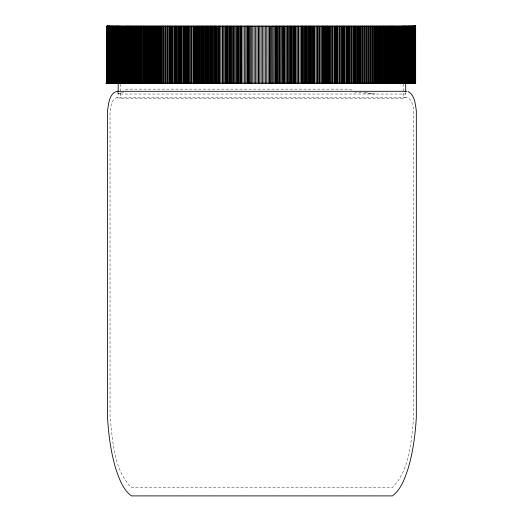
<?xml version="1.0" encoding="UTF-8"?>
<svg xmlns="http://www.w3.org/2000/svg" width="522" height="522" viewBox="0 0 522 522"><rect width="100%" height="100%" fill="white"/><g stroke="black" fill="none" stroke-linecap="round" stroke-linejoin="round"><path stroke-width="0.39" stroke-dasharray="2.61 1.96" d="M117.261 91.983L118.168 94.032L405.685 94.032L406.892 91.298M118.168 92.407L118.168 94.032L121.58 92.146M125.685 89.888L127.048 89.131L347.143 89.131L352.611 90.11M118.168 94.032L123.805 92.042M116.948 97.679L120.693 98.332L403.16 98.332C411.395 94.86 413.365 106.181 413.802 111.819L413.802 416.556C411.042 440.575 410.462 469.807 392.107 487.809L131.746 487.809C113.391 469.807 112.811 440.575 110.051 416.556L110.051 111.819C110.794 106.912 111.238 99.265 116.948 97.679L406.906 97.679M354.308 91.963L374.47 94.032L362.757 91.931M405.685 92.407L405.685 94.032M403.16 84.055L403.16 98.332M120.693 84.055L120.693 98.332"/><path stroke-width="0.78" d="M105.672 83.233L106.384 83.233M106.853 83.233L415.662 83.233L415.649 26.1L106.853 26.1L106.853 83.233L106.932 26.1M406.892 91.298L116.961 91.298C109.039 93.549 108.537 104.217 107.525 111.042L107.525 417.476C108.569 434.676 110.801 451.908 115.708 468.469C119.068 478.406 122.716 489.336 131.427 495.9L392.427 495.9C401.137 489.336 404.785 478.406 408.145 468.469C413.052 451.908 415.284 434.676 416.328 417.476L416.328 111.042C415.421 104.23 414.794 95.193 408.1 91.48M415.551 26.1L415.564 83.233M415.44 26.1L415.427 83.233L415.342 26.1M415.271 26.1L415.271 83.233M415.166 26.1L415.166 83.233M415.049 26.1L415.049 83.233M414.912 26.1L414.912 83.233M414.768 26.1L414.768 83.233M414.612 26.1L414.612 83.233M414.448 26.1L414.448 83.233M414.266 26.1L414.266 83.233M414.07 26.1L414.07 83.233M413.868 26.1L413.868 83.233M413.646 26.1L413.646 83.233M413.417 26.1L413.417 83.233M413.17 26.1L413.17 83.233M412.915 26.1L412.915 83.233M412.648 26.1L412.648 83.233M412.36 26.1L412.36 83.233M412.067 26.1L412.067 83.233M411.76 26.1L411.76 83.233M411.44 26.1L411.44 83.233M411.108 26.1L411.108 83.233M410.768 26.1L410.768 83.233M410.409 26.1L410.409 83.233M410.09 26.1L410.09 83.233M410.031 26.1L410.031 83.233M409.653 26.1L409.653 83.233M409.261 26.1L409.261 83.233M408.85 26.1L408.85 83.233M408.589 26.1L408.589 83.233M408.432 26.1L408.432 83.233M408.002 26.1L408.002 83.233M407.551 26.1L407.551 83.233M407.101 26.1L407.101 83.233M406.631 26.1L406.631 83.233M406.149 26.1L406.149 83.233M405.972 26.1L405.972 83.233M405.659 26.1L405.685 91.591M405.157 26.1L405.157 83.233M405.007 26.1L405.007 83.233M404.641 26.1L404.641 83.233M404.113 26.1L404.113 83.233M403.995 26.1L403.995 83.233M403.571 26.1L403.571 83.233M403.017 26.1L403.017 83.233M402.925 26.1L402.925 83.233M402.462 26.1L402.462 83.233M401.888 26.1L401.823 83.233M401.301 26.1L401.301 83.233M400.7 26.1L400.668 83.233M400.087 26.1L400.087 83.233M399.467 26.1L399.461 83.233M398.834 26.1L398.834 83.233M397.536 26.1L397.536 83.233M396.198 26.1L396.198 83.233M395.506 26.1L395.585 83.233M394.795 26.1L394.795 83.233M394.195 26.1L394.195 83.233M394.084 26.1L394.084 83.233M393.366 26.1L393.366 83.233M392.772 26.1L392.772 83.233M392.635 26.1L392.635 83.233M391.885 26.1L391.885 83.233M391.291 26.1L391.291 83.233M391.128 26.1L391.128 83.233M390.371 26.1L390.371 83.233M389.79 26.1L389.79 83.233M389.595 26.1L389.595 83.233M388.805 26.1L388.805 83.233M388.231 26.1L388.231 83.233M388.003 26.1L388.003 83.233M387.193 26.1L387.193 83.233M386.626 26.1L386.626 83.233M386.378 26.1L386.378 83.233M385.543 26.1L385.543 83.233M384.982 26.1L384.982 83.233M384.701 26.1L384.701 83.233M383.872 26.1L383.872 83.233M383.318 26.1L383.318 83.233M383.011 26.1L383.011 83.233M382.137 26.1L382.137 83.233M381.595 26.1L381.595 83.233M381.262 26.1L381.262 83.233M380.368 26.1L380.368 83.233M379.833 26.1L379.833 83.233M379.468 26.1L379.468 83.233M378.561 26.1L378.561 83.233M378.032 26.1L378.032 83.233M377.641 26.1L377.641 83.233M376.714 26.1L376.714 83.233M376.192 26.1L376.192 83.233M375.775 26.1L375.775 83.233M374.829 26.1L374.829 83.233M374.32 26.1L374.32 83.233M373.876 26.1L373.876 83.233M372.91 26.1L372.91 83.233M372.408 26.1L372.408 83.233M371.938 26.1L371.938 83.233M370.953 26.1L370.953 83.233M370.457 26.1L370.457 83.233M369.961 26.1L369.961 83.233M368.956 26.1L368.956 83.233M368.473 26.1L368.473 83.233M367.945 26.1L367.945 83.233M366.927 26.1L366.927 83.233M366.451 26.1L366.451 83.233M365.902 26.1L365.902 83.233M364.865 26.1L364.865 83.233M364.395 26.1L364.395 83.233M363.821 26.1L363.821 83.233M362.764 26.1L362.764 83.233M362.307 26.1L362.307 83.233M361.707 26.1L361.707 83.233M360.63 26.1L360.63 83.233M360.187 26.1L360.187 83.233M359.554 26.1L359.554 83.233M358.47 26.1L358.47 83.233M358.027 26.1L358.027 83.233M357.374 26.1L357.374 83.233M356.272 26.1L356.272 83.233M355.841 26.1L355.841 83.233M355.162 26.1L355.162 83.233M354.732 26.1L354.732 83.233M354.04 26.1L354.04 83.233M353.622 26.1L353.622 83.233M352.911 26.1L352.911 83.233M351.795 26.1L351.795 83.233M351.391 26.1L351.391 83.233M350.66 26.1L350.66 83.233M349.505 26.1L349.505 83.233M349.107 26.1L349.107 83.233M348.35 26.1L348.35 83.233M347.952 26.1L347.952 83.233M347.182 26.1L347.182 83.233M346.791 26.1L346.791 83.233M346.008 26.1L346.008 83.233M344.846 26.1L344.846 83.233M344.474 26.1L344.474 83.233M343.665 26.1L343.665 83.233M343.287 26.1L343.287 83.233M342.465 26.1L342.465 83.233M342.099 26.1L342.099 83.233M341.271 26.1L341.271 83.233M340.076 26.1L340.076 83.233M339.718 26.1L339.718 83.233M338.863 26.1L338.863 83.233M337.636 26.1L337.636 83.233M337.29 26.1L337.29 83.233M336.409 26.1L336.409 83.233M336.07 26.1L336.07 83.233M335.189 26.1L335.189 83.233M334.856 26.1L334.856 83.233M333.956 26.1L333.956 83.233M332.716 26.1L332.716 83.233M332.397 26.1L332.397 83.233M331.47 26.1L331.47 83.233M330.217 26.1L330.217 83.233M329.911 26.1L329.911 83.233M328.958 26.1L328.958 83.233M328.651 26.1L328.651 83.233M327.692 26.1L327.692 83.233M327.398 26.1L327.398 83.233M326.426 26.1L326.426 83.233M326.126 26.1L326.126 83.233M325.147 26.1L325.147 83.233M324.86 26.1L324.86 83.233M323.862 26.1L323.862 83.233M323.575 26.1L323.575 83.233M322.596 26.1L322.596 83.233M322.322 26.1L322.322 83.233M321.304 26.1L321.304 83.233M319.999 26.1L319.999 83.233M319.732 26.1L319.732 83.233M318.694 26.1L318.694 83.233M317.402 26.1L317.402 83.233M317.148 26.1L317.148 83.233M316.091 26.1L316.091 83.233M314.753 26.1L314.753 83.233M314.518 26.1L314.518 83.233M313.435 26.1L313.435 83.233M313.193 26.1L313.193 83.233M312.11 26.1L312.11 83.233M311.888 26.1L311.888 83.233M310.786 26.1L310.786 83.233M310.557 26.1L310.557 83.233M309.481 26.1L309.481 83.233M309.265 26.1L309.265 83.233M308.143 26.1L308.143 83.233M307.928 26.1L307.928 83.233M306.792 26.1L306.792 83.233M306.59 26.1L306.59 83.233M305.448 26.1L305.448 83.233M305.246 26.1L305.246 83.233M304.117 26.1L304.117 83.233M303.921 26.1L303.921 83.233M302.767 26.1L302.767 83.233M302.571 26.1L302.571 83.233M301.39 26.1L301.39 83.233M301.214 26.1L301.214 83.233M300.033 26.1L300.033 83.233M298.669 26.1L298.669 83.233M298.506 26.1L298.506 83.233M297.305 26.1L297.305 83.233M295.935 26.1L295.935 83.233M295.778 26.1L295.778 83.233M294.565 26.1L294.565 83.233M294.415 26.1L294.415 83.233M293.207 26.1L293.207 83.233M293.07 26.1L293.07 83.233M291.831 26.1L291.831 83.233M291.694 26.1L291.694 83.233M290.467 26.1L290.467 83.233M290.336 26.1L290.336 83.233M289.084 26.1L289.084 83.233M288.953 26.1L288.953 83.233M287.7 26.1L287.7 83.233M287.589 26.1L287.589 83.233M286.317 26.1L286.317 83.233M284.927 26.1L284.927 83.233M284.823 26.1L284.823 83.233M283.537 26.1L283.537 83.233M283.433 26.1L283.433 83.233M282.128 26.1L282.128 83.233M282.037 26.1L282.037 83.233M280.738 26.1L280.647 83.233M279.348 26.1L279.348 83.233M279.27 26.1L279.27 83.233M277.952 26.1L277.952 83.233M277.88 26.1L277.88 83.233M276.556 26.1L276.556 83.233M276.49 26.1L276.49 83.233M275.159 26.1L275.159 83.233M275.094 26.1L275.094 83.233M273.776 26.1L273.724 83.233M272.321 26.1L272.373 83.233M268.145 26.1L268.171 83.233M266.768 26.1L266.742 83.233M265.339 26.1L265.352 83.233M263.949 26.1L263.936 83.233M262.546 26.1L262.553 83.233M261.15 26.1L261.144 83.233M259.747 26.1L259.754 83.233M258.351 26.1L258.351 83.233M258.338 26.1L258.338 83.233M256.974 26.1L256.948 83.233M255.545 26.1L255.571 83.233M254.136 26.1L254.168 83.233M252.733 26.1L252.765 83.233M251.336 26.1L251.336 83.233M249.979 26.1L249.979 83.233M249.934 26.1L249.934 83.233M248.609 26.1L248.609 83.233M248.544 26.1L248.544 83.233M247.206 26.1L247.206 83.233M247.147 26.1L247.147 83.233M245.816 26.1L245.745 83.233M244.348 26.1L244.42 83.233M242.952 26.1L242.952 83.233M241.647 26.1L241.647 83.233M241.562 26.1L241.562 83.233M240.244 26.1L240.244 83.233M240.146 26.1L240.146 83.233M238.854 26.1L238.854 83.233M238.756 26.1L238.756 83.233M237.497 26.1L237.497 83.233M237.386 26.1L237.386 83.233M236.114 26.1L236.114 83.233M236.003 26.1L236.003 83.233M234.613 26.1L234.613 83.233M233.354 26.1L233.354 83.233M233.236 26.1L233.236 83.233M231.996 26.1L231.996 83.233M231.859 26.1L231.859 83.233M230.62 26.1L230.62 83.233M230.483 26.1L230.483 83.233M229.236 26.1L229.236 83.233M229.093 26.1L229.093 83.233M227.866 26.1L227.866 83.233M227.716 26.1L227.716 83.233M226.528 26.1L226.528 83.233M226.372 26.1L226.372 83.233M225.165 26.1L225.165 83.233M225.002 26.1L225.002 83.233M223.638 26.1L223.638 83.233M222.45 26.1L222.45 83.233M222.281 26.1L222.281 83.233M220.923 26.1L220.923 83.233M219.755 26.1L219.755 83.233M219.573 26.1L219.573 83.233M218.398 26.1L218.398 83.233M218.203 26.1L218.203 83.233M217.054 26.1L217.054 83.233M216.858 26.1L216.858 83.233M215.743 26.1L215.743 83.233M215.527 26.1L215.527 83.233M214.398 26.1L214.398 83.233M214.19 26.1L214.19 83.233M213.074 26.1L213.074 83.233M212.852 26.1L212.852 83.233M211.743 26.1L211.743 83.233M211.521 26.1L211.521 83.233M210.425 26.1L210.425 83.233M210.19 26.1L210.19 83.233M209.1 26.1L209.1 83.233M208.865 26.1L208.865 83.233M207.802 26.1L207.802 83.233M207.554 26.1L207.554 83.233M206.484 26.1L206.484 83.233M206.236 26.1L206.236 83.233M205.198 26.1L205.198 83.233M204.937 26.1L204.937 83.233M203.893 26.1L203.893 83.233M203.632 26.1L203.632 83.233M202.588 26.1L202.588 83.233M202.321 26.1L202.321 83.233M201.296 26.1L201.296 83.233M201.022 26.1L201.022 83.233M200.004 26.1L200.004 83.233M199.724 26.1L199.724 83.233M198.719 26.1L198.719 83.233M198.438 26.1L198.438 83.233M197.473 26.1L197.473 83.233M197.179 26.1L197.179 83.233M196.2 26.1L196.2 83.233M195.907 26.1L195.907 83.233M194.934 26.1L194.934 83.233M194.634 26.1L194.634 83.233M193.675 26.1L193.675 83.233M193.368 26.1L193.368 83.233M192.109 26.1L192.109 83.233M191.176 26.1L191.176 83.233M190.856 26.1L190.856 83.233M189.617 26.1L189.617 83.233M188.703 26.1L188.703 83.233M188.377 26.1L188.377 83.233M187.489 26.1L187.489 83.233M187.15 26.1L187.15 83.233M186.256 26.1L186.256 83.233M185.917 26.1L185.917 83.233M185.029 26.1L185.029 83.233M184.684 26.1L184.684 83.233M183.816 26.1L183.816 83.233M183.463 26.1L183.463 83.233M182.269 26.1L182.269 83.233M181.428 26.1L181.428 83.233M181.062 26.1L181.062 83.233M180.227 26.1L180.227 83.233M179.855 26.1L179.855 83.233M179.039 26.1L179.039 83.233M178.668 26.1L178.668 83.233M177.5 26.1L177.5 83.233M176.71 26.1L176.71 83.233M176.325 26.1L176.325 83.233M175.542 26.1L175.542 83.233M175.151 26.1L175.151 83.233M174.381 26.1L174.381 83.233M173.989 26.1L173.989 83.233M172.828 26.1L172.828 83.233M172.084 26.1L172.084 83.233M171.679 26.1L171.679 83.233M170.557 26.1L170.557 83.233M169.839 26.1L169.839 83.233M169.428 26.1L169.428 83.233M168.299 26.1L168.299 83.233M167.608 26.1L167.608 83.233M167.184 26.1L167.184 83.233M166.068 26.1L166.068 83.233M165.402 26.1L165.402 83.233M164.972 26.1L164.972 83.233M163.875 26.1L163.875 83.233M163.236 26.1L163.236 83.233M162.792 26.1L162.792 83.233M161.709 26.1L161.709 83.233M161.096 26.1L161.096 83.233M160.645 26.1L160.645 83.233M159.582 26.1L159.582 83.233M158.995 26.1L158.995 83.233M158.531 26.1L158.531 83.233M157.487 26.1L157.487 83.233M156.926 26.1L156.926 83.233M156.45 26.1L156.45 83.233M155.425 26.1L155.425 83.233M154.89 26.1L154.89 83.233M154.408 26.1L154.408 83.233M153.396 26.1L153.396 83.233M152.887 26.1L152.887 83.233M152.398 26.1L152.398 83.233M151.406 26.1L151.406 83.233M150.923 26.1L150.923 83.233M150.427 26.1L150.427 83.233M149.455 26.1L149.455 83.233M148.998 26.1L148.998 83.233M148.489 26.1L148.489 83.233M147.537 26.1L147.537 83.233M147.106 26.1L147.106 83.233M146.591 26.1L146.591 83.233M145.651 26.1L145.651 83.233M145.253 26.1L145.253 83.233M144.725 26.1L144.725 83.233M143.811 26.1L143.811 83.233M143.439 26.1L143.439 83.233M142.904 26.1L142.904 83.233M142.004 26.1L142.004 83.233M141.658 26.1L141.658 83.233M141.116 26.1L141.116 83.233M140.255 26.1L140.255 83.233M139.935 26.1L139.935 83.233M139.387 26.1L139.387 83.233M138.526 26.1L138.526 83.233M138.239 26.1L138.239 83.233M137.677 26.1L137.677 83.233M136.836 26.1L136.836 83.233M136.575 26.1L136.575 83.233M136.014 26.1L136.014 83.233M135.191 26.1L135.191 83.233M134.957 26.1L134.957 83.233M134.382 26.1L134.382 83.233M133.586 26.1L133.586 83.233M133.378 26.1L133.378 83.233M132.797 26.1L132.797 83.233M132.033 26.1L132.033 83.233M131.857 26.1L131.857 83.233M131.27 26.1L131.27 83.233M130.507 26.1L130.507 83.233M130.363 26.1L130.363 83.233M129.769 26.1L129.769 83.233M129.045 26.1L129.045 83.233M128.921 26.1L128.921 83.233M128.321 26.1L128.321 83.233M127.603 26.1L127.603 83.233M127.512 26.1L127.512 83.233M126.905 26.1L126.905 83.233M126.22 26.1L126.22 83.233M126.154 26.1L126.154 83.233M125.541 26.1L125.541 83.233M124.843 26.1L124.882 83.233M124.223 26.1L124.223 83.233M123.584 26.1L123.577 83.233M122.951 26.1L122.951 83.233M122.331 26.1L122.357 83.233M121.724 26.1L121.724 83.233M121.124 26.1L121.176 83.233M120.543 26.1L120.543 83.233M120.047 26.1L120.047 83.233M119.962 26.1L119.962 83.233M119.401 26.1L119.401 83.233M118.97 26.1L118.97 83.233M118.859 26.1L118.859 83.233M118.318 26.1L118.318 83.233M118.168 82.639L118.168 91.591M117.926 26.1L117.926 83.233M117.789 26.1L117.789 83.233M117.274 26.1L117.274 83.233M116.941 26.1L116.941 83.233M116.778 26.1L116.778 83.233M116.282 26.1L116.282 83.233M116.001 26.1L116.001 83.233M115.806 26.1L115.806 83.233M115.342 26.1L115.342 83.233M114.886 26.1L114.886 83.233M114.442 26.1L114.442 83.233M114.011 26.1L114.011 83.233M113.594 26.1L113.594 83.233M113.476 26.1L113.476 83.233M113.196 26.1L113.196 83.233M112.804 26.1L112.804 83.233M112.419 26.1L112.419 83.233M112.047 26.1L112.047 83.233M111.695 26.1L111.695 83.233M111.349 26.1L111.388 83.233M111.029 26.1L111.029 83.233M110.71 26.1L110.71 83.233M110.403 26.1L110.403 83.233M110.109 26.1L110.109 83.233M109.822 26.1L109.822 83.233M109.555 26.1L109.555 83.233M109.3 26.1L109.3 83.233M109.059 26.1L109.059 83.233M108.83 26.1L108.83 83.233M108.615 26.1L108.615 83.233M108.413 26.1L108.413 83.233M108.217 26.1L108.217 83.233M108.041 26.1L108.041 83.233M107.871 26.1L107.871 83.233M107.721 26.1L107.721 83.233M107.578 26.1L107.578 83.233M107.447 26.1L107.447 83.233M107.33 26.1L107.33 83.233M107.225 26.1L107.206 83.233L107.121 26.1M107.043 26.1L106.977 83.233M398.214 83.233L398.214 26.1L398.188 83.233M396.922 83.233L396.922 26.1L396.87 83.233M270.983 83.233L270.983 26.1L270.938 83.233M269.58 83.233L269.58 26.1L269.541 83.233"/></g></svg>
